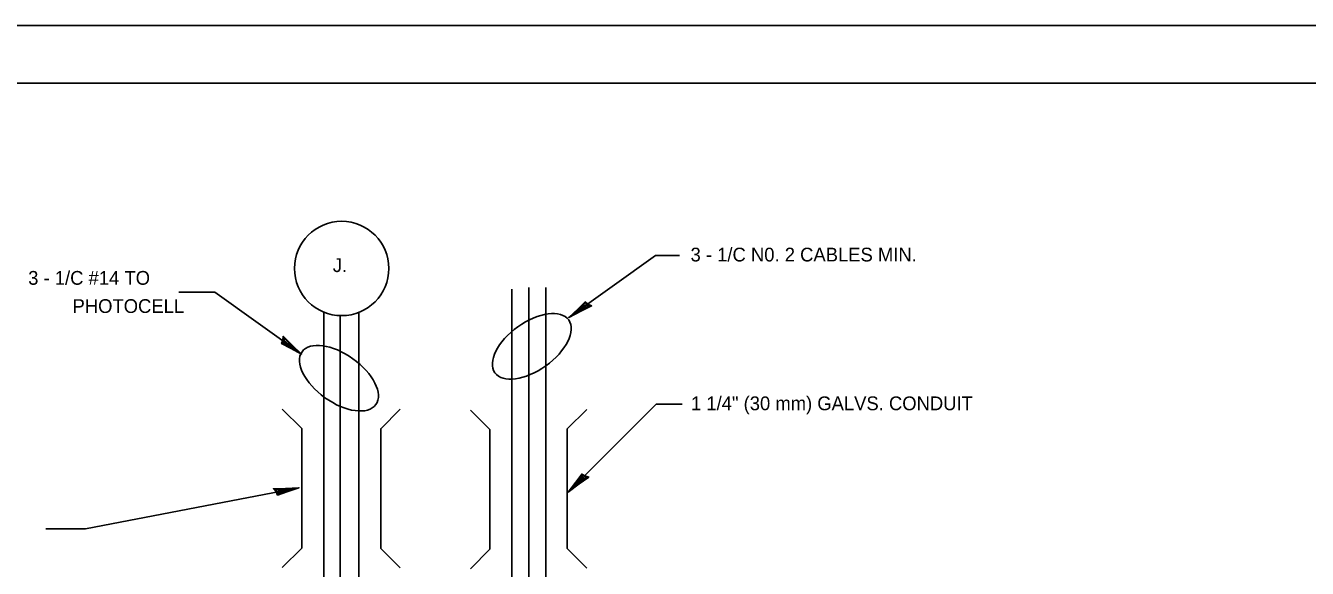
# Model space of a CAD drawing. Extents: x 60923 to 61603, y 43007 to 43447.
# Drawn here: x 61042.7 to 61266, y 43352.4 to 43447 of the extents above; entities that cross this region are included whole.
import ezdxf

# ---------------------------------------------------------------- set-up
doc = ezdxf.new("R2010")
doc.units = 0
for name, color, linetype in [('Design_EX_Roadway Notes', 7, 'Continuous'), ('Level 48', 7, 'Continuous'), ('Sheets_50 Reference Boundary', 7, 'Continuous'), ('Sheets_General Details', 7, 'Continuous'), ('Sheets_Printer Plotting Border', 7, 'Continuous'), ('Signals_PR_Detector Loop', 7, 'Continuous')]:
    doc.layers.add(name, color=color, linetype=linetype)

msp = doc.modelspace()

# ---------------------------------------------------------------- linework, layer by layer
at = {"layer": 'Design_EX_Roadway Notes'}
for p, q in [((61152.46, 43406.91), (61137.33, 43396.13)), ((61156.63, 43406.91), (61152.46, 43406.91)), ((61075.65, 43400.52), (61069.4, 43400.52)), ((61075.65, 43400.52), (61090.78, 43389.74)), ((61152.54, 43380.99), (61137.24, 43365.69)), ((61157.07, 43380.99), (61152.54, 43380.99)), ((61053.11, 43359.26), (61090.32, 43366.43)), ((61046.23, 43359.26), (61053.11, 43359.26))]:
    msp.add_line(p, q, dxfattribs=at)
for points in [[(61140.65, 43398.42), (61140.19, 43398.83), (61138.95, 43397.63), (61137.33, 43396.12), (61139.42, 43397.22), (61141.3, 43398.12), (61140.65, 43398.42), (61140.27, 43398.64), (61138.53, 43396.98), (61140.92, 43398.12), (61140.3, 43398.31), (61139.45, 43397.62), (61140.4, 43398.1)], [(61087.53, 43392.13), (61087.29, 43391.56), (61088.83, 43390.78), (61090.78, 43389.74), (61089.06, 43391.36), (61087.6, 43392.85), (61087.53, 43392.13), (61087.44, 43391.7), (61089.58, 43390.6), (61087.72, 43392.48), (61087.74, 43391.84), (61088.67, 43391.26), (61087.91, 43392)], [(61140.14, 43368.5), (61139.61, 43368.83), (61138.59, 43367.44), (61137.24, 43365.68), (61139.12, 43367.11), (61140.83, 43368.31), (61140.14, 43368.5), (61139.73, 43368.65), (61138.29, 43366.73), (61140.45, 43368.25), (61139.81, 43368.33), (61139.09, 43367.51), (61139.95, 43368.14)], [(61086.34, 43365.72), (61086.59, 43365.15), (61088.22, 43365.73), (61090.32, 43366.43), (61087.96, 43366.3), (61085.87, 43366.26), (61086.34, 43365.72), (61086.6, 43365.36), (61088.87, 43366.15), (61086.23, 43366.11), (61086.7, 43365.68), (61087.77, 43365.95), (61086.7, 43365.91)]]:
    msp.add_lwpolyline(points, dxfattribs=at)
for centre, major_axis in [((61130.89, 43391.08), (-6.43, -4.6)), ((61097.29, 43385.53), (6.43, -4.6))]:
    msp.add_ellipse(centre, major_axis=major_axis, ratio=0.52831, dxfattribs=at)
at = {"layer": 'Level 48'}
msp.add_lwpolyline([(60922.87, 43446.97), (61602.87, 43446.97), (61602.87, 43006.97), (60922.87, 43006.97)], close=True, dxfattribs=at)
at = {"layer": 'Sheets_50 Reference Boundary'}
msp.add_lwpolyline([(60962.87, 43436.96), (61592.87, 43436.96), (61592.87, 43036.97), (60962.87, 43036.97)], close=True, dxfattribs=at)
at = {"layer": 'Sheets_General Details'}
msp.add_line((61602.87, 43446.97), (60922.87, 43446.97), dxfattribs=at)
msp.add_lwpolyline([(60962.87, 43436.97), (61592.87, 43436.97), (61592.87, 43016.97), (60962.87, 43016.97)], close=True, dxfattribs=at)
at = {"layer": 'Sheets_Printer Plotting Border'}
msp.add_lwpolyline([(60922.87, 43006.97), (61602.87, 43006.97), (61602.87, 43446.97), (60922.87, 43446.97)], close=True, dxfattribs=at)
at = {"layer": 'Signals_PR_Detector Loop'}
for p, q in [((61127.4, 43349.2), (61127.4, 43401.04)), ((61130.36, 43345.69), (61130.36, 43401.31)), ((61133.32, 43349.2), (61133.32, 43401.31)), ((61094.64, 43342.71), (61094.64, 43397.04)), ((61100.77, 43340.56), (61100.77, 43397.11)), ((61097.5, 43340.56), (61097.5, 43396.3))]:
    msp.add_line(p, q, dxfattribs=at)
for points in [[(61087.41, 43380.16), (61090.8, 43376.76), (61090.8, 43355.91), (61087.41, 43352.52)], [(61107.98, 43380.12), (61104.58, 43376.72), (61104.58, 43355.87), (61107.98, 43352.47)], [(61120.19, 43379.96), (61123.58, 43376.57), (61123.58, 43355.71), (61120.19, 43352.32)], [(61140.47, 43380.08), (61137.07, 43376.69), (61137.07, 43355.84), (61140.47, 43352.44)]]:
    msp.add_lwpolyline(points, dxfattribs=at)
msp.add_circle((61097.76, 43404.65), 8.22, dxfattribs=at)

# ---------------------------------------------------------------- texts
at = {"layer": 'Design_EX_Roadway Notes'}
for s, height, p in [('3 - 1/C N0. 2 CABLES MIN.', 2.4008, (61158.55, 43405.87)), ('J.', 2.401, (61096.22, 43404.03)), ('3 - 1/C #14 TO', 2.4008, (61043.14, 43401.81)), ('PHOTOCELL', 2.401, (61050.87, 43396.9)), ('1 1/4" (30 mm) GALVS. CONDUIT', 2.4, (61158.63, 43379.95))]:
    msp.add_text(s, height=height, dxfattribs=at).set_placement(p)

doc.saveas('drawing.dxf')
